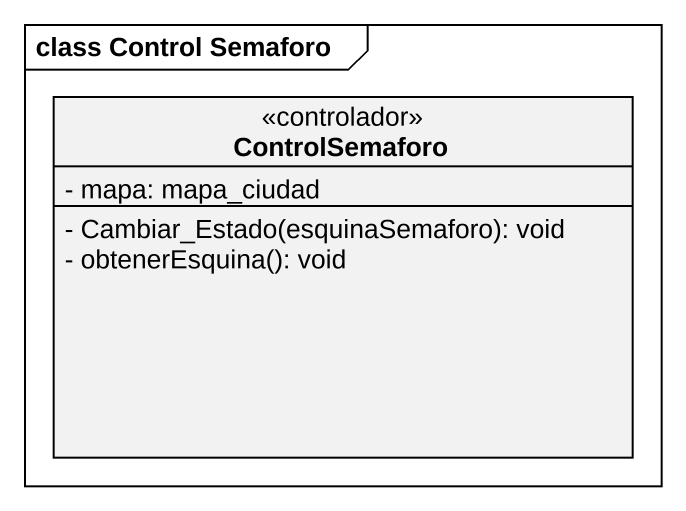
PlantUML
@startuml
mainframe class Control Semaforo
hide circle
hide empty members
skinparam classAttributeIconSize 0
class ControlSemaforo <<controlador>> {
  - mapa: mapa_ciudad
  - Cambiar_Estado(esquinaSemaforo): void
  - obtenerEsquina(): void
}
@enduml
